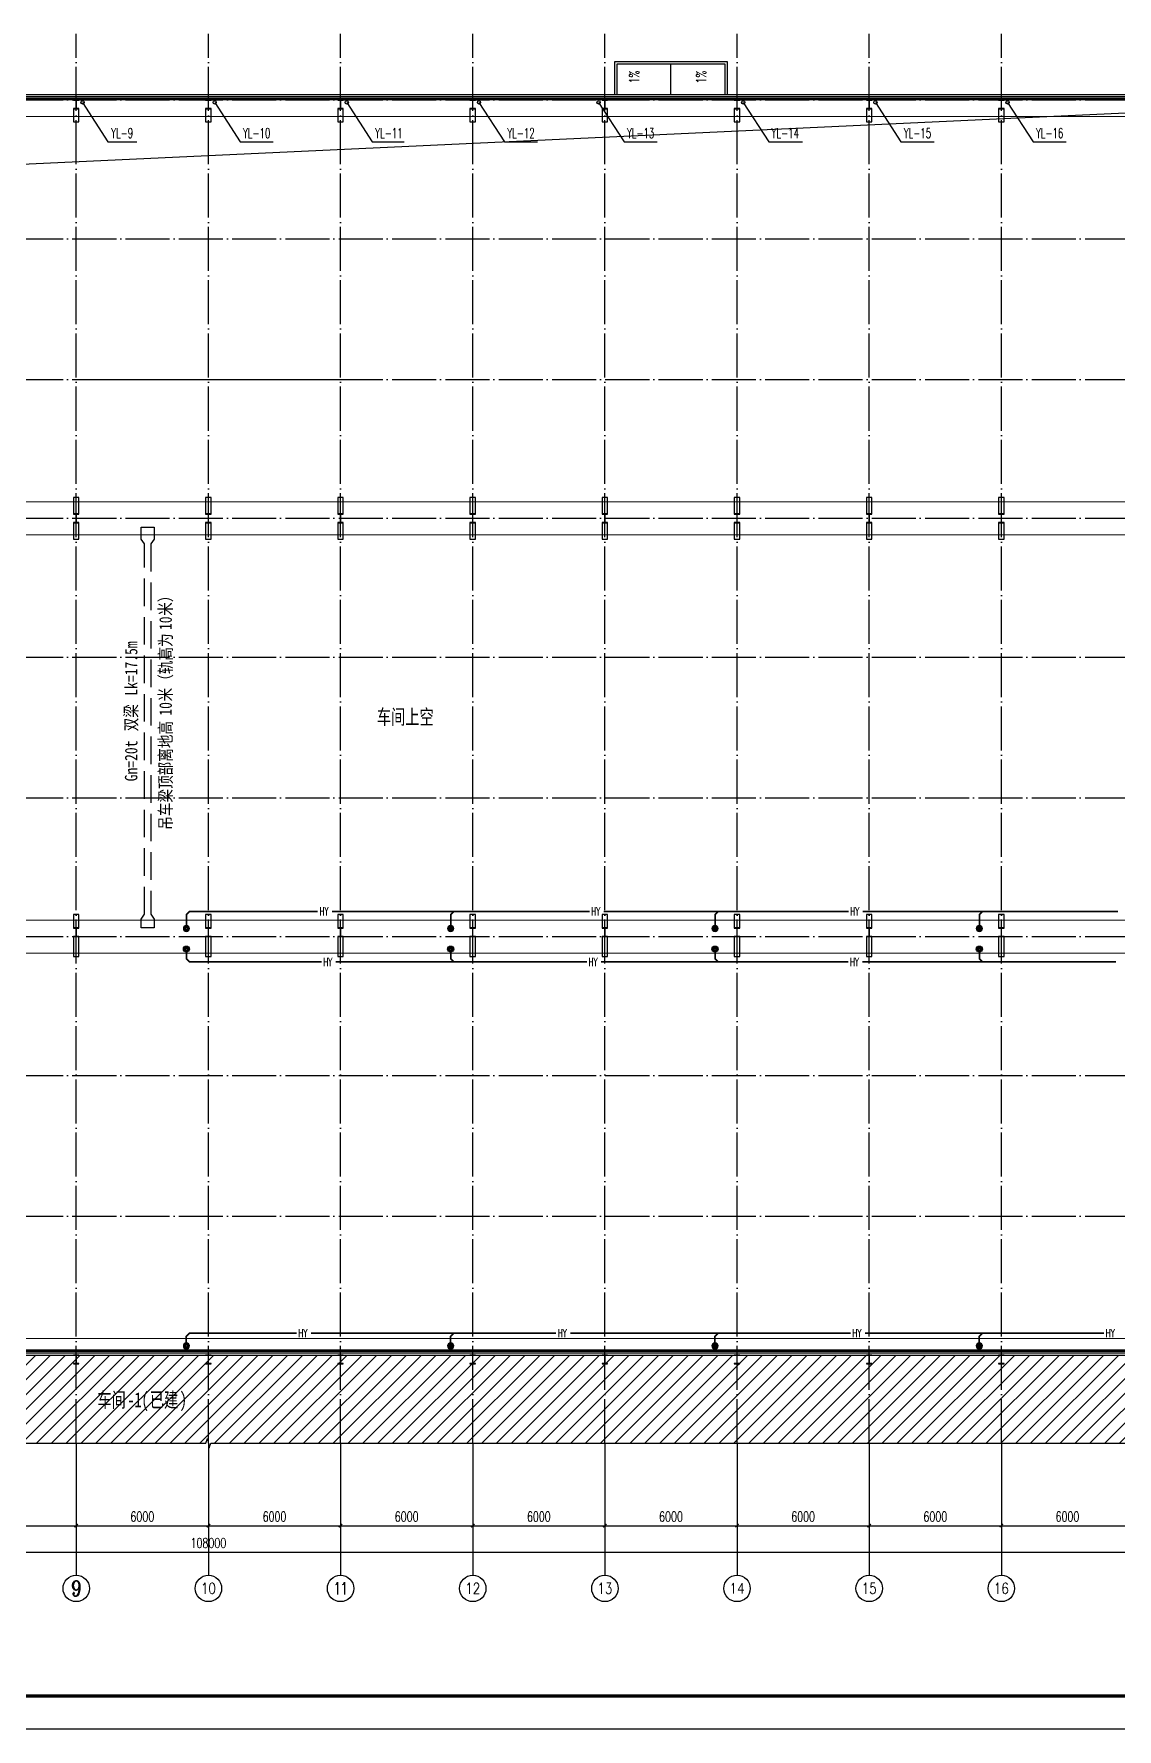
# Model space of a CAD drawing. Extents: x 1635833 to 4277885, y 16914845 to 35313750.
# Drawn here: x 2180002 to 2229177, y 17639164 to 17716153 of the extents above; entities that cross this region are included whole.
import ezdxf
from ezdxf.enums import TextEntityAlignment as Align

# ---------------------------------------------------------------- set-up
doc = ezdxf.new("R2010")
doc.units = 0
doc.header["$LTSCALE"] = 1000
doc.header["$MEASUREMENT"] = 0
doc.linetypes.add('DASH', pattern=[0.35, 0.25, -0.1])
doc.linetypes.add('DOTE', pattern=[2.42, 2, -0.2, 0.02, -0.2])
doc.layers.get('Defpoints').update_dxf_attribs({"color": 250})
for name, color, linetype in [('0 -  屋顶线', 150, 'Continuous'), ('AXIS_TEXT', 7, 'Continuous'), ('AXIS_外部', 171, 'Continuous'), ('COLUMN', 2, 'Continuous'), ('DIM_LEAD', 145, 'Continuous'), ('DIM_SYMB', 165, 'Continuous'), ('DIM_雨水', 3, 'Continuous'), ('DOTE', 8, 'DOTE'), ('PIPE-雨水', 4, 'Continuous'), ('PUB_TEXT', 7, 'Continuous'), ('PUB_WALL', 9, 'Continuous'), ('R-tec-ysd', 1, 'Continuous'), ('TEXT_雨水', 7, 'Continuous'), ('TK', 4, 'Continuous'), ('TWT_TEXT', 7, 'Continuous'), ('VPIPE-雨水', 4, 'Continuous'), ('WINDOW', 140, 'Continuous')]:
    doc.layers.add(name, color=color, linetype=linetype)
doc.styles.add('-宋体', font='', dxfattribs={"width": 0.8})
doc.styles.add('_TCH_AXIS', font='COMPLEX', dxfattribs={"bigfont": 'GBCBIG'})
doc.styles.add('_TCH_DIM', font='SIMPLEX', dxfattribs={"bigfont": 'GBCBIG'})
doc.styles.add('_TCH_DIM_T3', font='SIMPLEX', dxfattribs={"width": 0.705882, "bigfont": 'GBCBIG'})
doc.styles.add('_TWT_PIPETEXT', font='COMPLEX', dxfattribs={"width": 0.8, "height": 2.5, "bigfont": 'HZTXT'})
doc.styles.add('_TWT_SERIAL', font='COMPLEX', dxfattribs={"width": 0.8, "height": 3, "bigfont": 'HZTXT'})
doc.styles.add('COMPLEX', font='COMPLEX')
doc.styles.add('HT', font='simhei.ttf', dxfattribs={"width": 0.7})
doc.styles.get('-宋体').set_extended_font_data('SimSun')
doc.dimstyles.new('_TCH_ARCH&&150', dxfattribs={"dimtxt": 446.25, "dimasz": 150, "dimexe": 375, "dimexo": 450, "dimgap": 189.375, "dimtad": 1, "dimdec": 0, "dimzin": 0, "dimdsep": 46, "dimtxsty": '_TCH_DIM_T3', "dimblk": 'ARCHTICK', "dimcen": 0.09, "dimclrt": 7, "dimazin": 2, "dimtfac": 1, "dimtdec": 0, "dimtix": 1, "dimtmove": 2, "dimatfit": 3, "dimfxl": 0, "dimtolj": 1, "dimtzin": 0, "dimarcsym": 0})

# ---------------------------------------------------------------- blocks, each defined once
blk = doc.blocks.new('A$C3ACC4A1C')
at = {"layer": 'COLUMN'}
h = blk.add_hatch(color=256, dxfattribs=at)
h.paths.add_polyline_path([(125, 400), (0, 400), (0, 388), (120, 388), (120, 200), (125, 200)])
h.paths.add_polyline_path([(250, 400), (125, 400), (125, 200), (130, 200), (130, 388), (250, 388)])
h.paths.add_polyline_path([(250, 12), (130, 12), (130, 200), (125, 200), (125, 0), (250, 0)])
h.paths.add_polyline_path([(125, 200), (120, 200), (120, 12), (0, 12), (0, 0), (125, 0)])
blk.add_lwpolyline([(0, 0), (0, 12), (120, 12), (120, 388), (0, 388), (0, 400), (250, 400), (250, 388), (130, 388), (130, 12), (250, 12), (250, 0)], close=True, dxfattribs=at)
blk = doc.blocks.new('ysd')
at = {"layer": 'R-tec-ysd', "lineweight": 25}
for p, q in [((351079, 494502), (351174, 494471)), ((351174, 494452), (351079, 494422)), ((351179, 494489), (351081, 494510)), ((351081, 494414), (351179, 494435)), ((351121, 494579), (351188, 494505)), ((351188, 494419), (351121, 494344)), ((351201, 494518), (351127, 494585)), ((351127, 494339), (351201, 494405)), ((351196, 494625), (351217, 494527)), ((351217, 494396), (351196, 494299)), ((351235, 494532), (351204, 494627)), ((351204, 494297), (351235, 494391)), ((351284, 494627), (351254, 494532)), ((351254, 494391), (351284, 494297)), ((351271, 494527), (351292, 494625)), ((351292, 494299), (351271, 494396)), ((351362, 494585), (351288, 494518)), ((351288, 494405), (351362, 494339)), ((351301, 494505), (351367, 494579)), ((351367, 494344), (351301, 494419)), ((351407, 494510), (351310, 494489)), ((351310, 494435), (351407, 494414)), ((351315, 494471), (351409, 494502)), ((351409, 494422), (351315, 494452))]:
    blk.add_line(p, q, dxfattribs=at)
for radius in [170, 54]:
    blk.add_circle((351244, 494462), radius, dxfattribs=at)
for centre, start, end in [((351170, 494462), 291.63817, 68.36747), ((351180, 494499), 261.63817, 38.36747), ((351180, 494425), 321.63817, 98.36747), ((351207, 494526), 231.63817, 8.36747), ((351207, 494398), 351.63817, 128.36747), ((351244, 494536), 201.63817, 338.36747), ((351244, 494388), 21.63817, 158.36747), ((351281, 494526), 171.63817, 308.36747), ((351281, 494398), 51.63817, 188.36747), ((351308, 494499), 141.63817, 278.36747), ((351308, 494425), 81.63817, 218.36747), ((351318, 494462), 111.63817, 248.36747)]:
    blk.add_arc(centre, 10, start, end, dxfattribs=at)
blk = doc.blocks.new('GeYuanFrame_33122174', base_point=(20.09, 4.53))
at = {"layer": 'TK'}
blk.add_lwpolyline([(20.09, 4.53), (20.09, 598.53), (1071.09, 598.53), (1071.09, 4.53)], close=True, dxfattribs=at)
at = {"layer": 'TK', "const_width": 1}
blk.add_lwpolyline([(45.09, 588.53), (1061.09, 588.53), (1061.09, 14.53), (45.09, 14.53)], close=True, dxfattribs=at)
blk = doc.blocks.new('_ArchTick')
at = {"color": 0, "linetype": 'ByBlock', "const_width": 0.4}
blk.add_lwpolyline([(-0.5, -0.5), (0.5, 0.5)], dxfattribs=at)
blk = doc.blocks.new('*D205')
at = {"layer": 'AXIS_外部', "color": 0, "lineweight": -2}
for p, q in [((2175924, 17651703), (2175924, 17648028)), ((2181924, 17651703), (2181924, 17648028)), ((2175924, 17648403), (2181924, 17648403))]:
    blk.add_line(p, q, dxfattribs=at)
at = {"layer": 'Defpoints', "color": 0}
for p in [(2175924, 17652153), (2181924, 17652153), (2181924, 17648403)]:
    blk.add_point(p, dxfattribs=at)
at = {"layer": 'AXIS_外部', "color": 0, "lineweight": -2, "xscale": 150, "yscale": 150, "zscale": 150, "rotation": 180}
blk.add_blockref('_ArchTick', (2175924, 17648403), dxfattribs=at)
at = {"layer": 'AXIS_外部', "color": 0, "lineweight": -2, "xscale": 150, "yscale": 150, "zscale": 150}
blk.add_blockref('_ArchTick', (2181924, 17648403), dxfattribs=at)
at = {"layer": 'AXIS_外部', "color": 7, "insert": (2178924, 17648816), "char_height": 446.2, "attachment_point": 5, "style": '_TCH_DIM_T3'}
blk.add_mtext('\\A1;6000', dxfattribs=at)
blk = doc.blocks.new('*D206')
at = {"layer": 'AXIS_外部', "color": 0, "lineweight": -2}
for p, q in [((2181924, 17651703), (2181924, 17648028)), ((2187924, 17651703), (2187924, 17648028)), ((2181924, 17648403), (2187924, 17648403))]:
    blk.add_line(p, q, dxfattribs=at)
at = {"layer": 'Defpoints', "color": 0}
for p in [(2181924, 17652153), (2187924, 17652153), (2187924, 17648403)]:
    blk.add_point(p, dxfattribs=at)
at = {"layer": 'AXIS_外部', "color": 0, "lineweight": -2, "xscale": 150, "yscale": 150, "zscale": 150, "rotation": 180}
blk.add_blockref('_ArchTick', (2181924, 17648403), dxfattribs=at)
at = {"layer": 'AXIS_外部', "color": 0, "lineweight": -2, "xscale": 150, "yscale": 150, "zscale": 150}
blk.add_blockref('_ArchTick', (2187924, 17648403), dxfattribs=at)
at = {"layer": 'AXIS_外部', "color": 7, "insert": (2184924, 17648816), "char_height": 446.2, "attachment_point": 5, "style": '_TCH_DIM_T3'}
blk.add_mtext('\\A1;6000', dxfattribs=at)
blk = doc.blocks.new('*D207')
at = {"layer": 'AXIS_外部', "color": 0, "lineweight": -2}
for p, q in [((2187924, 17651703), (2187924, 17648028)), ((2193924, 17651703), (2193924, 17648028)), ((2187924, 17648403), (2193924, 17648403))]:
    blk.add_line(p, q, dxfattribs=at)
at = {"layer": 'Defpoints', "color": 0}
for p in [(2187924, 17652153), (2193924, 17652153), (2193924, 17648403)]:
    blk.add_point(p, dxfattribs=at)
at = {"layer": 'AXIS_外部', "color": 0, "lineweight": -2, "xscale": 150, "yscale": 150, "zscale": 150, "rotation": 180}
blk.add_blockref('_ArchTick', (2187924, 17648403), dxfattribs=at)
at = {"layer": 'AXIS_外部', "color": 0, "lineweight": -2, "xscale": 150, "yscale": 150, "zscale": 150}
blk.add_blockref('_ArchTick', (2193924, 17648403), dxfattribs=at)
at = {"layer": 'AXIS_外部', "color": 7, "insert": (2190924, 17648816), "char_height": 446.2, "attachment_point": 5, "style": '_TCH_DIM_T3'}
blk.add_mtext('\\A1;6000', dxfattribs=at)
blk = doc.blocks.new('*D208')
at = {"layer": 'AXIS_外部', "color": 0, "lineweight": -2}
for p, q in [((2193924, 17651703), (2193924, 17648028)), ((2199924, 17651703), (2199924, 17648028)), ((2193924, 17648403), (2199924, 17648403))]:
    blk.add_line(p, q, dxfattribs=at)
at = {"layer": 'Defpoints', "color": 0}
for p in [(2193924, 17652153), (2199924, 17652153), (2199924, 17648403)]:
    blk.add_point(p, dxfattribs=at)
at = {"layer": 'AXIS_外部', "color": 0, "lineweight": -2, "xscale": 150, "yscale": 150, "zscale": 150, "rotation": 180}
blk.add_blockref('_ArchTick', (2193924, 17648403), dxfattribs=at)
at = {"layer": 'AXIS_外部', "color": 0, "lineweight": -2, "xscale": 150, "yscale": 150, "zscale": 150}
blk.add_blockref('_ArchTick', (2199924, 17648403), dxfattribs=at)
at = {"layer": 'AXIS_外部', "color": 7, "insert": (2196924, 17648816), "char_height": 446.2, "attachment_point": 5, "style": '_TCH_DIM_T3'}
blk.add_mtext('\\A1;6000', dxfattribs=at)
blk = doc.blocks.new('*D209')
at = {"layer": 'AXIS_外部', "color": 0, "lineweight": -2}
for p, q in [((2199924, 17651703), (2199924, 17648028)), ((2205924, 17651703), (2205924, 17648028)), ((2199924, 17648403), (2205924, 17648403))]:
    blk.add_line(p, q, dxfattribs=at)
at = {"layer": 'Defpoints', "color": 0}
for p in [(2199924, 17652153), (2205924, 17652153), (2205924, 17648403)]:
    blk.add_point(p, dxfattribs=at)
at = {"layer": 'AXIS_外部', "color": 0, "lineweight": -2, "xscale": 150, "yscale": 150, "zscale": 150, "rotation": 180}
blk.add_blockref('_ArchTick', (2199924, 17648403), dxfattribs=at)
at = {"layer": 'AXIS_外部', "color": 0, "lineweight": -2, "xscale": 150, "yscale": 150, "zscale": 150}
blk.add_blockref('_ArchTick', (2205924, 17648403), dxfattribs=at)
at = {"layer": 'AXIS_外部', "color": 7, "insert": (2202924, 17648816), "char_height": 446.2, "attachment_point": 5, "style": '_TCH_DIM_T3'}
blk.add_mtext('\\A1;6000', dxfattribs=at)
blk = doc.blocks.new('*D210')
at = {"layer": 'AXIS_外部', "color": 0, "lineweight": -2}
for p, q in [((2205924, 17651703), (2205924, 17648028)), ((2211924, 17651703), (2211924, 17648028)), ((2205924, 17648403), (2211924, 17648403))]:
    blk.add_line(p, q, dxfattribs=at)
at = {"layer": 'Defpoints', "color": 0}
for p in [(2205924, 17652153), (2211924, 17652153), (2211924, 17648403)]:
    blk.add_point(p, dxfattribs=at)
at = {"layer": 'AXIS_外部', "color": 0, "lineweight": -2, "xscale": 150, "yscale": 150, "zscale": 150, "rotation": 180}
blk.add_blockref('_ArchTick', (2205924, 17648403), dxfattribs=at)
at = {"layer": 'AXIS_外部', "color": 0, "lineweight": -2, "xscale": 150, "yscale": 150, "zscale": 150}
blk.add_blockref('_ArchTick', (2211924, 17648403), dxfattribs=at)
at = {"layer": 'AXIS_外部', "color": 7, "insert": (2208924, 17648816), "char_height": 446.2, "attachment_point": 5, "style": '_TCH_DIM_T3'}
blk.add_mtext('\\A1;6000', dxfattribs=at)
blk = doc.blocks.new('*D211')
at = {"layer": 'AXIS_外部', "color": 0, "lineweight": -2}
for p, q in [((2211924, 17651703), (2211924, 17648028)), ((2217924, 17651703), (2217924, 17648028)), ((2211924, 17648403), (2217924, 17648403))]:
    blk.add_line(p, q, dxfattribs=at)
at = {"layer": 'Defpoints', "color": 0}
for p in [(2211924, 17652153), (2217924, 17652153), (2217924, 17648403)]:
    blk.add_point(p, dxfattribs=at)
at = {"layer": 'AXIS_外部', "color": 0, "lineweight": -2, "xscale": 150, "yscale": 150, "zscale": 150, "rotation": 180}
blk.add_blockref('_ArchTick', (2211924, 17648403), dxfattribs=at)
at = {"layer": 'AXIS_外部', "color": 0, "lineweight": -2, "xscale": 150, "yscale": 150, "zscale": 150}
blk.add_blockref('_ArchTick', (2217924, 17648403), dxfattribs=at)
at = {"layer": 'AXIS_外部', "color": 7, "insert": (2214924, 17648816), "char_height": 446.2, "attachment_point": 5, "style": '_TCH_DIM_T3'}
blk.add_mtext('\\A1;6000', dxfattribs=at)
blk = doc.blocks.new('*D212')
at = {"layer": 'AXIS_外部', "color": 0, "lineweight": -2}
for p, q in [((2217924, 17651703), (2217924, 17648028)), ((2223924, 17651703), (2223924, 17648028)), ((2217924, 17648403), (2223924, 17648403))]:
    blk.add_line(p, q, dxfattribs=at)
at = {"layer": 'Defpoints', "color": 0}
for p in [(2217924, 17652153), (2223924, 17652153), (2223924, 17648403)]:
    blk.add_point(p, dxfattribs=at)
at = {"layer": 'AXIS_外部', "color": 0, "lineweight": -2, "xscale": 150, "yscale": 150, "zscale": 150, "rotation": 180}
blk.add_blockref('_ArchTick', (2217924, 17648403), dxfattribs=at)
at = {"layer": 'AXIS_外部', "color": 0, "lineweight": -2, "xscale": 150, "yscale": 150, "zscale": 150}
blk.add_blockref('_ArchTick', (2223924, 17648403), dxfattribs=at)
at = {"layer": 'AXIS_外部', "color": 7, "insert": (2220924, 17648816), "char_height": 446.2, "attachment_point": 5, "style": '_TCH_DIM_T3'}
blk.add_mtext('\\A1;6000', dxfattribs=at)
blk = doc.blocks.new('*D213')
at = {"layer": 'AXIS_外部', "color": 0, "lineweight": -2}
for p, q in [((2223924, 17651703), (2223924, 17648028)), ((2229924, 17651703), (2229924, 17648028)), ((2223924, 17648403), (2229924, 17648403))]:
    blk.add_line(p, q, dxfattribs=at)
at = {"layer": 'Defpoints', "color": 0}
for p in [(2223924, 17652153), (2229924, 17652153), (2229924, 17648403)]:
    blk.add_point(p, dxfattribs=at)
at = {"layer": 'AXIS_外部', "color": 0, "lineweight": -2, "xscale": 150, "yscale": 150, "zscale": 150, "rotation": 180}
blk.add_blockref('_ArchTick', (2223924, 17648403), dxfattribs=at)
at = {"layer": 'AXIS_外部', "color": 0, "lineweight": -2, "xscale": 150, "yscale": 150, "zscale": 150}
blk.add_blockref('_ArchTick', (2229924, 17648403), dxfattribs=at)
at = {"layer": 'AXIS_外部', "color": 7, "insert": (2226924, 17648816), "char_height": 446.2, "attachment_point": 5, "style": '_TCH_DIM_T3'}
blk.add_mtext('\\A1;6000', dxfattribs=at)
blk = doc.blocks.new('*D216')
at = {"layer": 'AXIS_外部', "color": 0, "lineweight": -2}
for p, q in [((2133924, 17651703), (2133924, 17646828)), ((2241924, 17651703), (2241924, 17646828)), ((2133924, 17647203), (2241924, 17647203))]:
    blk.add_line(p, q, dxfattribs=at)
at = {"layer": 'Defpoints', "color": 0}
for p in [(2133924, 17652153), (2241924, 17652153), (2241924, 17647203)]:
    blk.add_point(p, dxfattribs=at)
at = {"layer": 'AXIS_外部', "color": 0, "lineweight": -2, "xscale": 150, "yscale": 150, "zscale": 150, "rotation": 180}
blk.add_blockref('_ArchTick', (2133924, 17647203), dxfattribs=at)
at = {"layer": 'AXIS_外部', "color": 0, "lineweight": -2, "xscale": 150, "yscale": 150, "zscale": 150}
blk.add_blockref('_ArchTick', (2241924, 17647203), dxfattribs=at)
at = {"layer": 'AXIS_外部', "color": 7, "insert": (2187924, 17647616), "char_height": 446.2, "attachment_point": 5, "style": '_TCH_DIM_T3'}
blk.add_mtext('\\A1;108000', dxfattribs=at)
blk = doc.blocks.new('$WINLIB2D$00000001')
for p, q in [((-0.5, 0.5), (0.5, 0.5)), ((0.5, 0.16667), (-0.5, 0.16667)), ((0.5, -0.16667), (-0.5, -0.16667)), ((-0.5, -0.5), (0.5, -0.5))]:
    blk.add_line(p, q)
blk = doc.blocks.new('_AXISO')
blk.add_circle((0, 0), 0.5)
at = {"layer": 'AXIS_TEXT', "style": 'COMPLEX', "width": 1.041667}
blk.add_attdef('A', text='', height=0.56, dxfattribs=at).set_placement((-0.25, -0.28), (0.25, -0.28), align=Align.FIT)

msp = doc.modelspace()

# ---------------------------------------------------------------- hatches: boundary and pattern name
h = msp.add_hatch()
h.set_pattern_fill('ANSI31', color=250, scale=300, style=0)
h.set_pattern_definition([(45, (53131.6, -1230649.84), (-336.759605, 336.759605), [])])
h.paths.add_polyline_path([(2241923.512, 17656153.384), (2133923.512, 17656153.384), (2133923.512, 17652153.384), (2187810.05, 17652153.384), (2187886.484, 17652363.384), (2187960.541, 17651943.384), (2188035.05, 17652153.384), (2241923.512, 17652153.384)])
h.paths.add_polyline_path([(2186716.34, 17653731.348), (2187472.416, 17653731.348), (2187472.416, 17654978.816), (2186716.34, 17654978.816)], flags=24)
h.paths.add_polyline_path([(2185342.986, 17653707.614), (2187144.505, 17653707.614), (2187144.505, 17655029.133), (2185342.986, 17655029.133)], flags=24)
h.paths.add_polyline_path([(2184334.568, 17653731.348), (2185771.15, 17653731.348), (2185771.15, 17654978.816), (2184334.568, 17654978.816)], flags=24)
h.paths.add_polyline_path([(2182956.467, 17653691.474), (2184767.479, 17653691.474), (2184767.479, 17655041.474), (2182956.467, 17655041.474)], flags=24)
at = {"layer": 'PIPE-雨水', "linetype": 'Continuous'}
for points in [[(2186923.512, 17676149.453), (2186896.996, 17676175.969), (2186886.012, 17676164.986)], [(2186923.512, 17676149.453), (2186886.012, 17676149.453), (2186886.012, 17676164.986)], [(2187073.512, 17676299.453), (2187046.996, 17676325.969), (2187057.979, 17676336.953)], [(2187073.512, 17676299.453), (2187073.512, 17676336.953), (2187057.979, 17676336.953)], [(2198923.512, 17676149.453), (2198896.996, 17676175.969), (2198886.012, 17676164.986)], [(2198923.512, 17676149.453), (2198886.012, 17676149.453), (2198886.012, 17676164.986)], [(2210923.512, 17676149.453), (2210896.996, 17676175.969), (2210886.012, 17676164.986)], [(2210923.512, 17676149.453), (2210886.012, 17676149.453), (2210886.012, 17676164.986)], [(2222923.512, 17676149.453), (2222896.996, 17676175.969), (2222886.012, 17676164.986)], [(2222923.512, 17676149.453), (2222886.012, 17676149.453), (2222886.012, 17676164.986)], [(2186923.512, 17674157.315), (2186886.012, 17674157.315), (2186886.012, 17674141.782)], [(2186923.512, 17674157.315), (2186896.996, 17674130.799), (2186886.012, 17674141.782)], [(2187073.512, 17674007.315), (2187046.996, 17673980.799), (2187057.979, 17673969.815)], [(2187073.512, 17674007.315), (2187073.512, 17673969.815), (2187057.979, 17673969.815)], [(2198923.512, 17674157.315), (2198886.012, 17674157.315), (2198886.012, 17674141.782)], [(2198923.512, 17674157.315), (2198896.996, 17674130.799), (2198886.012, 17674141.782)], [(2210923.512, 17674157.315), (2210886.012, 17674157.315), (2210886.012, 17674141.782)], [(2210923.512, 17674157.315), (2210896.996, 17674130.799), (2210886.012, 17674141.782)], [(2222923.512, 17674157.315), (2222886.012, 17674157.315), (2222886.012, 17674141.782)], [(2222923.512, 17674157.315), (2222896.996, 17674130.799), (2222886.012, 17674141.782)], [(2186919.947, 17656997.402), (2186893.431, 17657023.919), (2186882.447, 17657012.935)], [(2186919.947, 17656997.402), (2186882.447, 17656997.402), (2186882.447, 17657012.935)], [(2187069.947, 17657147.402), (2187043.431, 17657173.919), (2187054.414, 17657184.902)], [(2187069.947, 17657147.402), (2187069.947, 17657184.902), (2187054.414, 17657184.902)], [(2198919.947, 17656997.402), (2198893.431, 17657023.919), (2198882.447, 17657012.935)], [(2198919.947, 17656997.402), (2198882.447, 17656997.402), (2198882.447, 17657012.935)], [(2210919.947, 17656997.402), (2210893.431, 17657023.919), (2210882.447, 17657012.935)], [(2210919.947, 17656997.402), (2210882.447, 17656997.402), (2210882.447, 17657012.935)], [(2222919.947, 17656997.402), (2222893.431, 17657023.919), (2222882.447, 17657012.935)], [(2222919.947, 17656997.402), (2222882.447, 17656997.402), (2222882.447, 17657012.935)]]:
    msp.add_hatch(color=256, dxfattribs=at).paths.add_polyline_path(points)

# ---------------------------------------------------------------- linework, layer by layer
at = {"color": 8, "linetype": 'DASH', "ltscale": 5}
msp.add_lwpolyline([(2185016.857, 17692987.733), (2184866.857, 17693203.384), (2184866.857, 17693753.384), (2185466.857, 17693753.384), (2185466.857, 17693203.384), (2185316.857, 17692987.733), (2185316.857, 17676169.035), (2185466.857, 17675953.384), (2185466.857, 17675553.384), (2184866.857, 17675553.384), (2184866.857, 17675953.384), (2185016.857, 17676169.035)], close=True, dxfattribs=at)
at = {"layer": '0 -  屋顶线'}
msp.add_line((2208923.512, 17713413.384), (2208923.512, 17714793.384), dxfattribs=at)
for points in [[(2206373.512, 17714893.384), (2211473.512, 17714893.384), (2211473.512, 17713393.384), (2206373.512, 17713393.384)], [(2206473.512, 17714793.384), (2211373.512, 17714793.384), (2211373.512, 17713393.384), (2206473.512, 17713393.384)]]:
    msp.add_lwpolyline(points, close=True, dxfattribs=at)
at = {"layer": 'AXIS_外部'}
for p, q in [((2181923.512, 17652153.384), (2181923.512, 17646153.384)), ((2187923.512, 17652153.384), (2187923.512, 17646153.384)), ((2193923.512, 17652153.384), (2193923.512, 17646153.384)), ((2199923.512, 17652153.384), (2199923.512, 17646153.384)), ((2205923.512, 17652153.384), (2205923.512, 17646153.384)), ((2211923.512, 17652153.384), (2211923.512, 17646153.384)), ((2217923.512, 17652153.384), (2217923.512, 17646153.384)), ((2223923.512, 17652153.384), (2223923.512, 17646153.384))]:
    msp.add_line(p, q, dxfattribs=at)
at = {"layer": 'DIM_LEAD'}
msp.add_line((2182328.663, 17700453.384), (2193923.512, 17700453.384), dxfattribs=at)
msp.add_line((2182328.663, 17700453.384), (2193923.512, 17700453.384), dxfattribs=at)
at = {"layer": 'DIM_SYMB'}
for points in [[(2207636.798, 17713554.815, 0, 0, 0), (2207636.798, 17714301.003, 120, 0, 0), (2207636.798, 17714751.003, 0, 0, 0)], [(2210674.438, 17713554.815, 0, 0, 0), (2210674.438, 17714301.003, 120, 0, 0), (2210674.438, 17714751.003, 0, 0, 0)]]:
    msp.add_lwpolyline(points, format="xyseb", dxfattribs=at)
at = {"layer": 'DIM_SYMB', "color": 150}
msp.add_lwpolyline([(2130923.512, 17652153.384), (2187810.05, 17652153.384), (2187886.484, 17652363.384), (2187960.541, 17651943.384), (2188035.05, 17652153.384), (2244923.512, 17652153.384)], dxfattribs=at)
at = {"layer": 'DIM_雨水'}
for p, q in [((2182207.767, 17713041.347), (2183360.754, 17711244.635)), ((2188207.767, 17713041.347), (2189360.754, 17711244.635)), ((2194207.767, 17713041.347), (2195360.754, 17711244.635)), ((2200207.767, 17713041.347), (2201360.754, 17711244.635)), ((2205639.258, 17713041.347), (2206792.245, 17711244.635)), ((2212207.767, 17713041.347), (2213360.754, 17711244.635)), ((2218207.767, 17713041.347), (2219360.754, 17711244.635)), ((2224207.767, 17713041.347), (2225360.754, 17711244.635)), ((2183360.754, 17711244.635), (2184680.089, 17711244.635)), ((2189360.754, 17711244.635), (2190870.305, 17711244.635)), ((2195360.754, 17711244.635), (2196806.095, 17711244.635)), ((2201360.754, 17711244.635), (2202870.305, 17711244.635)), ((2206792.245, 17711244.635), (2208301.797, 17711244.635)), ((2213360.754, 17711244.635), (2214896.183, 17711244.635)), ((2219360.754, 17711244.635), (2220870.305, 17711244.635)), ((2225360.754, 17711244.635), (2226870.305, 17711244.635))]:
    msp.add_line(p, q, dxfattribs=at)
at = {"layer": 'DOTE'}
for p, q in [((2181923.512, 17652153.384), (2181923.512, 17716153.384)), ((2187923.512, 17652153.384), (2187923.512, 17716153.384)), ((2193923.512, 17652153.384), (2193923.512, 17716153.384)), ((2199923.512, 17652153.384), (2199923.512, 17716153.384)), ((2205923.512, 17652153.384), (2205923.512, 17716153.384)), ((2211923.512, 17652153.384), (2211923.512, 17716153.384)), ((2217923.512, 17652153.384), (2217923.512, 17716153.384)), ((2223923.512, 17652153.384), (2223923.512, 17716153.384)), ((2130923.512, 17713153.384), (2244923.512, 17713153.384)), ((2130923.512, 17706853.384), (2244923.512, 17706853.384)), ((2130923.512, 17700453.384), (2244923.512, 17700453.384)), ((2130923.512, 17694153.384), (2244923.512, 17694153.384)), ((2130923.512, 17687853.384), (2244923.512, 17687853.384)), ((2130923.512, 17681453.384), (2244923.512, 17681453.384)), ((2130923.512, 17675153.384), (2244923.512, 17675153.384)), ((2130923.512, 17668853.384), (2244923.512, 17668853.384)), ((2130923.512, 17662453.384), (2244923.512, 17662453.384)), ((2130923.512, 17656153.384), (2244923.512, 17656153.384))]:
    msp.add_line(p, q, dxfattribs=at)
at = {"layer": 'PIPE-雨水', "linetype": 'Continuous', "ltscale": 1.5, "const_width": 75}
for points in [[(2186923.512, 17676149.453), (2187073.512, 17676299.453)], [(2186923.512, 17676149.453), (2186923.512, 17675662.49)], [(2192890.982, 17676299.453), (2187073.512, 17676299.453)], [(2199073.512, 17676299.453), (2193532.411, 17676299.453)], [(2198923.512, 17676149.453), (2199073.512, 17676299.453)], [(2198923.512, 17676149.453), (2198923.512, 17675662.49)], [(2205227.075, 17676299.453), (2199073.512, 17676299.453)], [(2211073.512, 17676299.453), (2205868.503, 17676299.453)], [(2210923.512, 17676149.453), (2211073.512, 17676299.453)], [(2210923.512, 17676149.453), (2210923.512, 17675662.49)], [(2216984.233, 17676299.453), (2211073.512, 17676299.453)], [(2223073.512, 17676299.453), (2217625.662, 17676299.453)], [(2222923.512, 17676149.453), (2223073.512, 17676299.453)], [(2222923.512, 17676149.453), (2222923.512, 17675662.49)], [(2229220.737, 17676299.453), (2223073.512, 17676299.453)], [(2186923.512, 17674157.315), (2186923.512, 17674449.894)], [(2198923.512, 17674157.315), (2198923.512, 17674449.894)], [(2210923.512, 17674157.315), (2210923.512, 17674449.894)], [(2222923.512, 17674157.315), (2222923.512, 17674449.894)], [(2186923.512, 17674157.315), (2187073.512, 17674007.315)], [(2193064.981, 17674007.315), (2187073.512, 17674007.315)], [(2199073.512, 17674007.315), (2193706.409, 17674007.315)], [(2198923.512, 17674157.315), (2199073.512, 17674007.315)], [(2205108.06, 17674007.315), (2199073.512, 17674007.315)], [(2211073.512, 17674007.315), (2205749.489, 17674007.315)], [(2210923.512, 17674157.315), (2211073.512, 17674007.315)], [(2216975.215, 17674007.315), (2211073.512, 17674007.315)], [(2223073.512, 17674007.315), (2217616.643, 17674007.315)], [(2222923.512, 17674157.315), (2223073.512, 17674007.315)], [(2229129.615, 17674007.315), (2223073.512, 17674007.315)], [(2186919.947, 17656997.402), (2187069.947, 17657147.402)], [(2186919.947, 17656997.402), (2186919.947, 17656702.49)], [(2191932.241, 17657147.402), (2187069.947, 17657147.402)], [(2199069.947, 17657147.402), (2192573.67, 17657147.402)], [(2198919.947, 17656997.402), (2199069.947, 17657147.402)], [(2198919.947, 17656997.402), (2198919.947, 17656702.49)], [(2203709.521, 17657147.402), (2199069.947, 17657147.402)], [(2211069.947, 17657147.402), (2204350.95, 17657147.402)], [(2210919.947, 17656997.402), (2211069.947, 17657147.402)], [(2210919.947, 17656997.402), (2210919.947, 17656702.49)], [(2217083.87, 17657147.402), (2211069.947, 17657147.402)], [(2223069.947, 17657147.402), (2217725.299, 17657147.402)], [(2222919.947, 17656997.402), (2223069.947, 17657147.402)], [(2222919.947, 17656997.402), (2222919.947, 17656702.49)], [(2228582.73, 17657147.402), (2223069.947, 17657147.402)]]:
    msp.add_lwpolyline(points, dxfattribs=at)
at = {"layer": 'PUB_WALL', "color": 2}
for points in [[(2181798.512, 17712153.384), (2182048.512, 17712153.384), (2182048.512, 17712753.384), (2181798.512, 17712753.384)], [(2187798.512, 17712153.384), (2188048.512, 17712153.384), (2188048.512, 17712753.384), (2187798.512, 17712753.384)], [(2193798.512, 17712153.384), (2194048.512, 17712153.384), (2194048.512, 17712753.384), (2193798.512, 17712753.384)], [(2199798.512, 17712153.384), (2200048.512, 17712153.384), (2200048.512, 17712753.384), (2199798.512, 17712753.384)], [(2205798.512, 17712153.384), (2206048.512, 17712153.384), (2206048.512, 17712753.384), (2205798.512, 17712753.384)], [(2211798.512, 17712153.384), (2212048.512, 17712153.384), (2212048.512, 17712753.384), (2211798.512, 17712753.384)], [(2217798.512, 17712153.384), (2218048.512, 17712153.384), (2218048.512, 17712753.384), (2217798.512, 17712753.384)], [(2223798.512, 17712153.384), (2224048.512, 17712153.384), (2224048.512, 17712753.384), (2223798.512, 17712753.384)], [(2181798.512, 17694353.384), (2182048.512, 17694353.384), (2182048.512, 17695103.384), (2181798.512, 17695103.384)], [(2187798.512, 17694353.384), (2188048.512, 17694353.384), (2188048.512, 17695103.384), (2187798.512, 17695103.384)], [(2193798.512, 17694353.384), (2194048.512, 17694353.384), (2194048.512, 17695103.384), (2193798.512, 17695103.384)], [(2199798.512, 17694353.384), (2200048.512, 17694353.384), (2200048.512, 17695103.384), (2199798.512, 17695103.384)], [(2205798.512, 17694353.384), (2206048.512, 17694353.384), (2206048.512, 17695103.384), (2205798.512, 17695103.384)], [(2211798.512, 17694353.384), (2212048.512, 17694353.384), (2212048.512, 17695103.384), (2211798.512, 17695103.384)], [(2217798.512, 17694353.384), (2218048.512, 17694353.384), (2218048.512, 17695103.384), (2217798.512, 17695103.384)], [(2223798.512, 17694353.384), (2224048.512, 17694353.384), (2224048.512, 17695103.384), (2223798.512, 17695103.384)], [(2181798.512, 17693203.384), (2182048.512, 17693203.384), (2182048.512, 17693953.384), (2181798.512, 17693953.384)], [(2187798.512, 17693203.384), (2188048.512, 17693203.384), (2188048.512, 17693953.384), (2187798.512, 17693953.384)], [(2193798.512, 17693203.384), (2194048.512, 17693203.384), (2194048.512, 17693953.384), (2193798.512, 17693953.384)], [(2199798.512, 17693203.384), (2200048.512, 17693203.384), (2200048.512, 17693953.384), (2199798.512, 17693953.384)], [(2205798.512, 17693203.384), (2206048.512, 17693203.384), (2206048.512, 17693953.384), (2205798.512, 17693953.384)], [(2211798.512, 17693203.384), (2212048.512, 17693203.384), (2212048.512, 17693953.384), (2211798.512, 17693953.384)], [(2217798.512, 17693203.384), (2218048.512, 17693203.384), (2218048.512, 17693953.384), (2217798.512, 17693953.384)], [(2223798.512, 17693203.384), (2224048.512, 17693203.384), (2224048.512, 17693953.384), (2223798.512, 17693953.384)], [(2181798.512, 17675553.384), (2182048.512, 17675553.384), (2182048.512, 17676153.384), (2181798.512, 17676153.384)], [(2187798.512, 17675553.384), (2188048.512, 17675553.384), (2188048.512, 17676153.384), (2187798.512, 17676153.384)], [(2193798.512, 17675553.384), (2194048.512, 17675553.384), (2194048.512, 17676153.384), (2193798.512, 17676153.384)], [(2199798.512, 17675553.384), (2200048.512, 17675553.384), (2200048.512, 17676153.384), (2199798.512, 17676153.384)], [(2205798.512, 17675553.384), (2206048.512, 17675553.384), (2206048.512, 17676153.384), (2205798.512, 17676153.384)], [(2211798.512, 17675553.384), (2212048.512, 17675553.384), (2212048.512, 17676153.384), (2211798.512, 17676153.384)], [(2217798.512, 17675553.384), (2218048.512, 17675553.384), (2218048.512, 17676153.384), (2217798.512, 17676153.384)], [(2223798.512, 17675553.384), (2224048.512, 17675553.384), (2224048.512, 17676153.384), (2223798.512, 17676153.384)], [(2181798.512, 17674253.384), (2182048.512, 17674253.384), (2182048.512, 17675153.384), (2181798.512, 17675153.384)], [(2187798.512, 17674253.384), (2188048.512, 17674253.384), (2188048.512, 17675153.384), (2187798.512, 17675153.384)], [(2193798.512, 17674253.384), (2194048.512, 17674253.384), (2194048.512, 17675153.384), (2193798.512, 17675153.384)], [(2199798.512, 17674253.384), (2200048.512, 17674253.384), (2200048.512, 17675153.384), (2199798.512, 17675153.384)], [(2205798.512, 17674253.384), (2206048.512, 17674253.384), (2206048.512, 17675153.384), (2205798.512, 17675153.384)], [(2211798.512, 17674253.384), (2212048.512, 17674253.384), (2212048.512, 17675153.384), (2211798.512, 17675153.384)], [(2217798.512, 17674253.384), (2218048.512, 17674253.384), (2218048.512, 17675153.384), (2217798.512, 17675153.384)], [(2223798.512, 17674253.384), (2224048.512, 17674253.384), (2224048.512, 17675153.384), (2223798.512, 17675153.384)]]:
    msp.add_lwpolyline(points, close=True, dxfattribs=at)
at = {"layer": 'VPIPE-雨水', "linetype": 'Continuous'}
for centre in [(2182207.767, 17713041.347), (2188207.767, 17713041.347), (2194207.767, 17713041.347), (2200207.767, 17713041.347), (2205639.258, 17713041.347), (2212207.767, 17713041.347), (2218207.767, 17713041.347), (2224207.767, 17713041.347)]:
    msp.add_circle(centre, 75, dxfattribs=at)
at = {"layer": 'WINDOW', "color": 8}
msp.add_lwpolyline([(2133923.512, 17656393.384), (2140728.236, 17708431.381), (2241923.512, 17713147.384)], dxfattribs=at)
at = {"layer": 'WINDOW', "color": 8, "linetype": 'DASH', "ltscale": 4, "const_width": 50}
for points in [[(2133923.512, 17712403.384), (2241923.512, 17712403.384)], [(2133923.512, 17694903.384), (2241923.512, 17694903.384)], [(2133923.512, 17693403.384), (2241923.512, 17693403.384)], [(2133923.512, 17675903.384), (2241923.512, 17675903.384)], [(2133923.512, 17674403.384), (2241923.512, 17674403.384)], [(2133923.512, 17656903.384), (2241923.512, 17656903.384)]]:
    msp.add_lwpolyline(points, dxfattribs=at)

# ---------------------------------------------------------------- block references
at = {"xscale": 150, "yscale": 150, "zscale": 150}
msp.add_blockref('GeYuanFrame_33122174', (2113223.512, 17639164.017), dxfattribs=at)
at = {"layer": 'AXIS_外部'}
ref = msp.add_blockref('_AXISO', (2181923.512, 17645553.384), dxfattribs=dict(at, xscale=1200, yscale=1200, zscale=1200))
ref.add_attrib('A', '9', dxfattribs={"layer": 'AXIS_TEXT', "height": 698.922, "style": '_TCH_AXIS'}).set_placement((2181690.538, 17645203.923), (2182156.486, 17645203.923), align=Align.FIT)
ref = msp.add_blockref('_AXISO', (2187923.512, 17645553.384), dxfattribs=dict(at, xscale=1200, yscale=1200, zscale=1200))
ref.add_attrib('A', '10', dxfattribs={"layer": 'AXIS_TEXT', "height": 492.6682, "style": '_TCH_AXIS'}).set_placement((2187583.337, 17645307.05), (2188263.688, 17645307.05), align=Align.FIT)
ref = msp.add_blockref('_AXISO', (2193923.512, 17645553.384), dxfattribs=dict(at, xscale=1200, yscale=1200, zscale=1200))
ref.add_attrib('A', '11', dxfattribs={"layer": 'AXIS_TEXT', "height": 553.1439, "style": '_TCH_AXIS'}).set_placement((2193607.43, 17645276.812), (2194239.595, 17645276.812), align=Align.FIT)
ref = msp.add_blockref('_AXISO', (2199923.512, 17645553.384), dxfattribs=dict(at, xscale=1200, yscale=1200, zscale=1200))
ref.add_attrib('A', '12', dxfattribs={"layer": 'AXIS_TEXT', "height": 492.6682, "style": '_TCH_AXIS'}).set_placement((2199583.337, 17645307.05), (2200263.688, 17645307.05), align=Align.FIT)
ref = msp.add_blockref('_AXISO', (2205923.512, 17645553.384), dxfattribs=dict(at, xscale=1200, yscale=1200, zscale=1200))
ref.add_attrib('A', '13', dxfattribs={"layer": 'AXIS_TEXT', "height": 492.6682, "style": '_TCH_AXIS'}).set_placement((2205583.337, 17645307.05), (2206263.688, 17645307.05), align=Align.FIT)
ref = msp.add_blockref('_AXISO', (2211923.512, 17645553.384), dxfattribs=dict(at, xscale=1200, yscale=1200, zscale=1200))
ref.add_attrib('A', '14', dxfattribs={"layer": 'AXIS_TEXT', "height": 471.1124, "style": '_TCH_AXIS'}).set_placement((2211575.787, 17645317.828), (2212271.238, 17645317.828), align=Align.FIT)
ref = msp.add_blockref('_AXISO', (2217923.512, 17645553.384), dxfattribs=dict(at, xscale=1200, yscale=1200, zscale=1200))
ref.add_attrib('A', '15', dxfattribs={"layer": 'AXIS_TEXT', "height": 492.6682, "style": '_TCH_AXIS'}).set_placement((2217583.337, 17645307.05), (2218263.688, 17645307.05), align=Align.FIT)
ref = msp.add_blockref('_AXISO', (2223923.512, 17645553.384), dxfattribs=dict(at, xscale=1200, yscale=1200, zscale=1200))
ref.add_attrib('A', '16', dxfattribs={"layer": 'AXIS_TEXT', "height": 492.6682, "style": '_TCH_AXIS'}).set_placement((2223583.337, 17645307.05), (2224263.688, 17645307.05), align=Align.FIT)
at = {"layer": 'COLUMN', "xscale": -1}
for p in [(2182048.513, 17712753.384), (2188048.513, 17712753.384), (2194048.513, 17712753.384), (2200048.513, 17712753.384), (2206048.513, 17712753.384), (2212048.513, 17712753.384), (2218048.513, 17712753.384), (2224048.513, 17712753.384), (2182048.513, 17693953.384), (2188048.513, 17693953.384), (2194048.513, 17693953.384), (2200048.513, 17693953.384), (2206048.513, 17693953.384), (2212048.513, 17693953.384), (2218048.513, 17693953.384), (2224048.513, 17693953.384), (2182048.513, 17675153.384), (2188048.513, 17675153.384), (2194048.513, 17675153.384), (2200048.513, 17675153.384), (2206048.513, 17675153.384), (2212048.513, 17675153.384), (2218048.513, 17675153.384), (2224048.513, 17675153.384), (2182048.513, 17655753.384), (2188048.513, 17655753.384), (2194048.513, 17655753.384), (2200048.513, 17655753.384), (2206048.513, 17655753.384), (2212048.513, 17655753.384), (2218048.513, 17655753.384), (2224048.513, 17655753.384)]:
    msp.add_blockref('A$C3ACC4A1C', p, dxfattribs=at)
at = {"layer": 'R-tec-ysd', "color": 1, "xscale": -0.809999942779541, "yscale": 0.8100000023841858, "zscale": 0.81, "rotation": 180}
for p in [(1902415.654, 18076038.793), (1914415.654, 18076038.793), (1926415.654, 18076038.793), (1938415.654, 18076038.793), (1902415.654, 18057078.793), (1914415.654, 18057078.793), (1926415.654, 18057078.793), (1938415.654, 18057078.793)]:
    msp.add_blockref('ysd', p, dxfattribs=at)
at = {"layer": 'R-tec-ysd', "color": 1, "xscale": 0.809999942779541, "yscale": 0.8100000023841858, "zscale": 0.81}
for p in [(1902415.654, 17274073.59), (1914415.654, 17274073.59), (1926415.654, 17274073.59), (1938415.654, 17274073.59)]:
    msp.add_blockref('ysd', p, dxfattribs=at)
at = {"layer": 'WINDOW', "xscale": -105600, "yscale": -240, "zscale": -105600}
msp.add_blockref('$WINLIB2D$00000001', (2187923.512, 17713273.384), dxfattribs=at)
at = {"layer": 'WINDOW', "xscale": -105600.0000000044, "yscale": 240, "zscale": -105600.0000000044, "rotation": 180}
msp.add_blockref('$WINLIB2D$00000001', (2187923.512, 17656273.384), dxfattribs=at)

# ---------------------------------------------------------------- texts
at = {"layer": 'PUB_TEXT', "style": '_TCH_DIM', "width": 0.705882}
for p in [(2207479.298, 17713897.909), (2210516.938, 17713897.909)]:
    msp.add_text('1%%%', height=446.25, rotation=90, dxfattribs=at).set_placement(p)
at = {"layer": 'PUB_TEXT', "color": 8, "style": '-宋体', "width": 0.8}
for s, p in [('米）', (2186260.474, 17689727.228)), ('10', (2186260.474, 17689079.126)), ('Lk=17.5m', (2184698.002, 17686097.833)), ('米（轨高为', (2186260.474, 17685838.62)), ('双梁', (2184698.002, 17684477.58)), ('10', (2186260.474, 17685190.519)), ('吊车梁顶部离地高', (2186260.474, 17680005.709)), ('Gn=20t', (2184698.002, 17682209.225))]:
    msp.add_text(s, height=566.4557, rotation=90, dxfattribs=at).set_placement(p)
at = {"layer": 'PUB_TEXT', "style": 'HT', "width": 0.7}
for s, height, p in [('车间上空', 675.9494, (2195572.132, 17684798.899)), ('车间', 675.9494, (2182882.324, 17653779.954)), ('-1(', 675.9494, (2184243.337, 17653779.954)), ('已建', 675.9494, (2185264.096, 17653779.954)), (')', 675.949, (2186625.109, 17653779.954))]:
    msp.add_text(s, height=height, dxfattribs=at).set_placement(p)
at = {"layer": 'TEXT_雨水', "style": '_TWT_PIPETEXT', "width": 0.64}
for p in [(2192965.982, 17676111.953), (2205302.075, 17676111.953), (2217059.233, 17676111.953), (2193139.981, 17673819.815), (2205183.06, 17673819.815), (2217050.215, 17673819.815), (2192007.241, 17656959.902), (2203784.521, 17656959.902), (2217158.87, 17656959.902), (2228657.73, 17656959.902)]:
    msp.add_text('HY', height=375, dxfattribs=at).set_placement(p)
at = {"layer": 'TWT_TEXT', "style": '_TWT_SERIAL', "width": 0.64}
for s, p in [('YL-9', (2183506.661, 17711424.635)), ('YL-10', (2189491.162, 17711424.635)), ('YL-11', (2195495.524, 17711424.635)), ('YL-12', (2201491.162, 17711424.635)), ('YL-13', (2206922.654, 17711424.635)), ('YL-14', (2213489.612, 17711424.635)), ('YL-15', (2219491.162, 17711424.635)), ('YL-16', (2225491.162, 17711424.635))]:
    msp.add_text(s, height=450, dxfattribs=at).set_placement(p)

# ---------------------------------------------------------------- dimensions: what is measured, and where the dimension line sits
at = {"layer": 'AXIS_外部'}
for p1, p2, distance, picture, middle in [((2133923.512, 17652153.384), (2241923.512, 17652153.384), -4950, '*D216', (2187923.512, 17647615.884)), ((2175923.512, 17652153.384), (2181923.512, 17652153.384), -3750, '*D205', (2178923.512, 17648815.884)), ((2181923.512, 17652153.384), (2187923.512, 17652153.384), -3750, '*D206', (2184923.512, 17648815.884)), ((2187923.512, 17652153.384), (2193923.512, 17652153.384), -3750, '*D207', (2190923.512, 17648815.884)), ((2193923.512, 17652153.384), (2199923.512, 17652153.384), -3750, '*D208', (2196923.512, 17648815.884)), ((2199923.512, 17652153.384), (2205923.512, 17652153.384), -3750, '*D209', (2202923.512, 17648815.884)), ((2205923.512, 17652153.384), (2211923.512, 17652153.384), -3750, '*D210', (2208923.512, 17648815.884)), ((2211923.512, 17652153.384), (2217923.512, 17652153.384), -3750, '*D211', (2214923.512, 17648815.884)), ((2217923.512, 17652153.384), (2223923.512, 17652153.384), -3750, '*D212', (2220923.512, 17648815.884)), ((2223923.512, 17652153.384), (2229923.512, 17652153.384), -3750, '*D213', (2226923.512, 17648815.884))]:
    dim = msp.add_aligned_dim(p1=p1, p2=p2, distance=distance, dimstyle='_TCH_ARCH&&150', dxfattribs=at)
    dim.commit()
    dim.dimension.update_dxf_attribs({"geometry": picture, "text_midpoint": middle})

doc.saveas('drawing.dxf')
